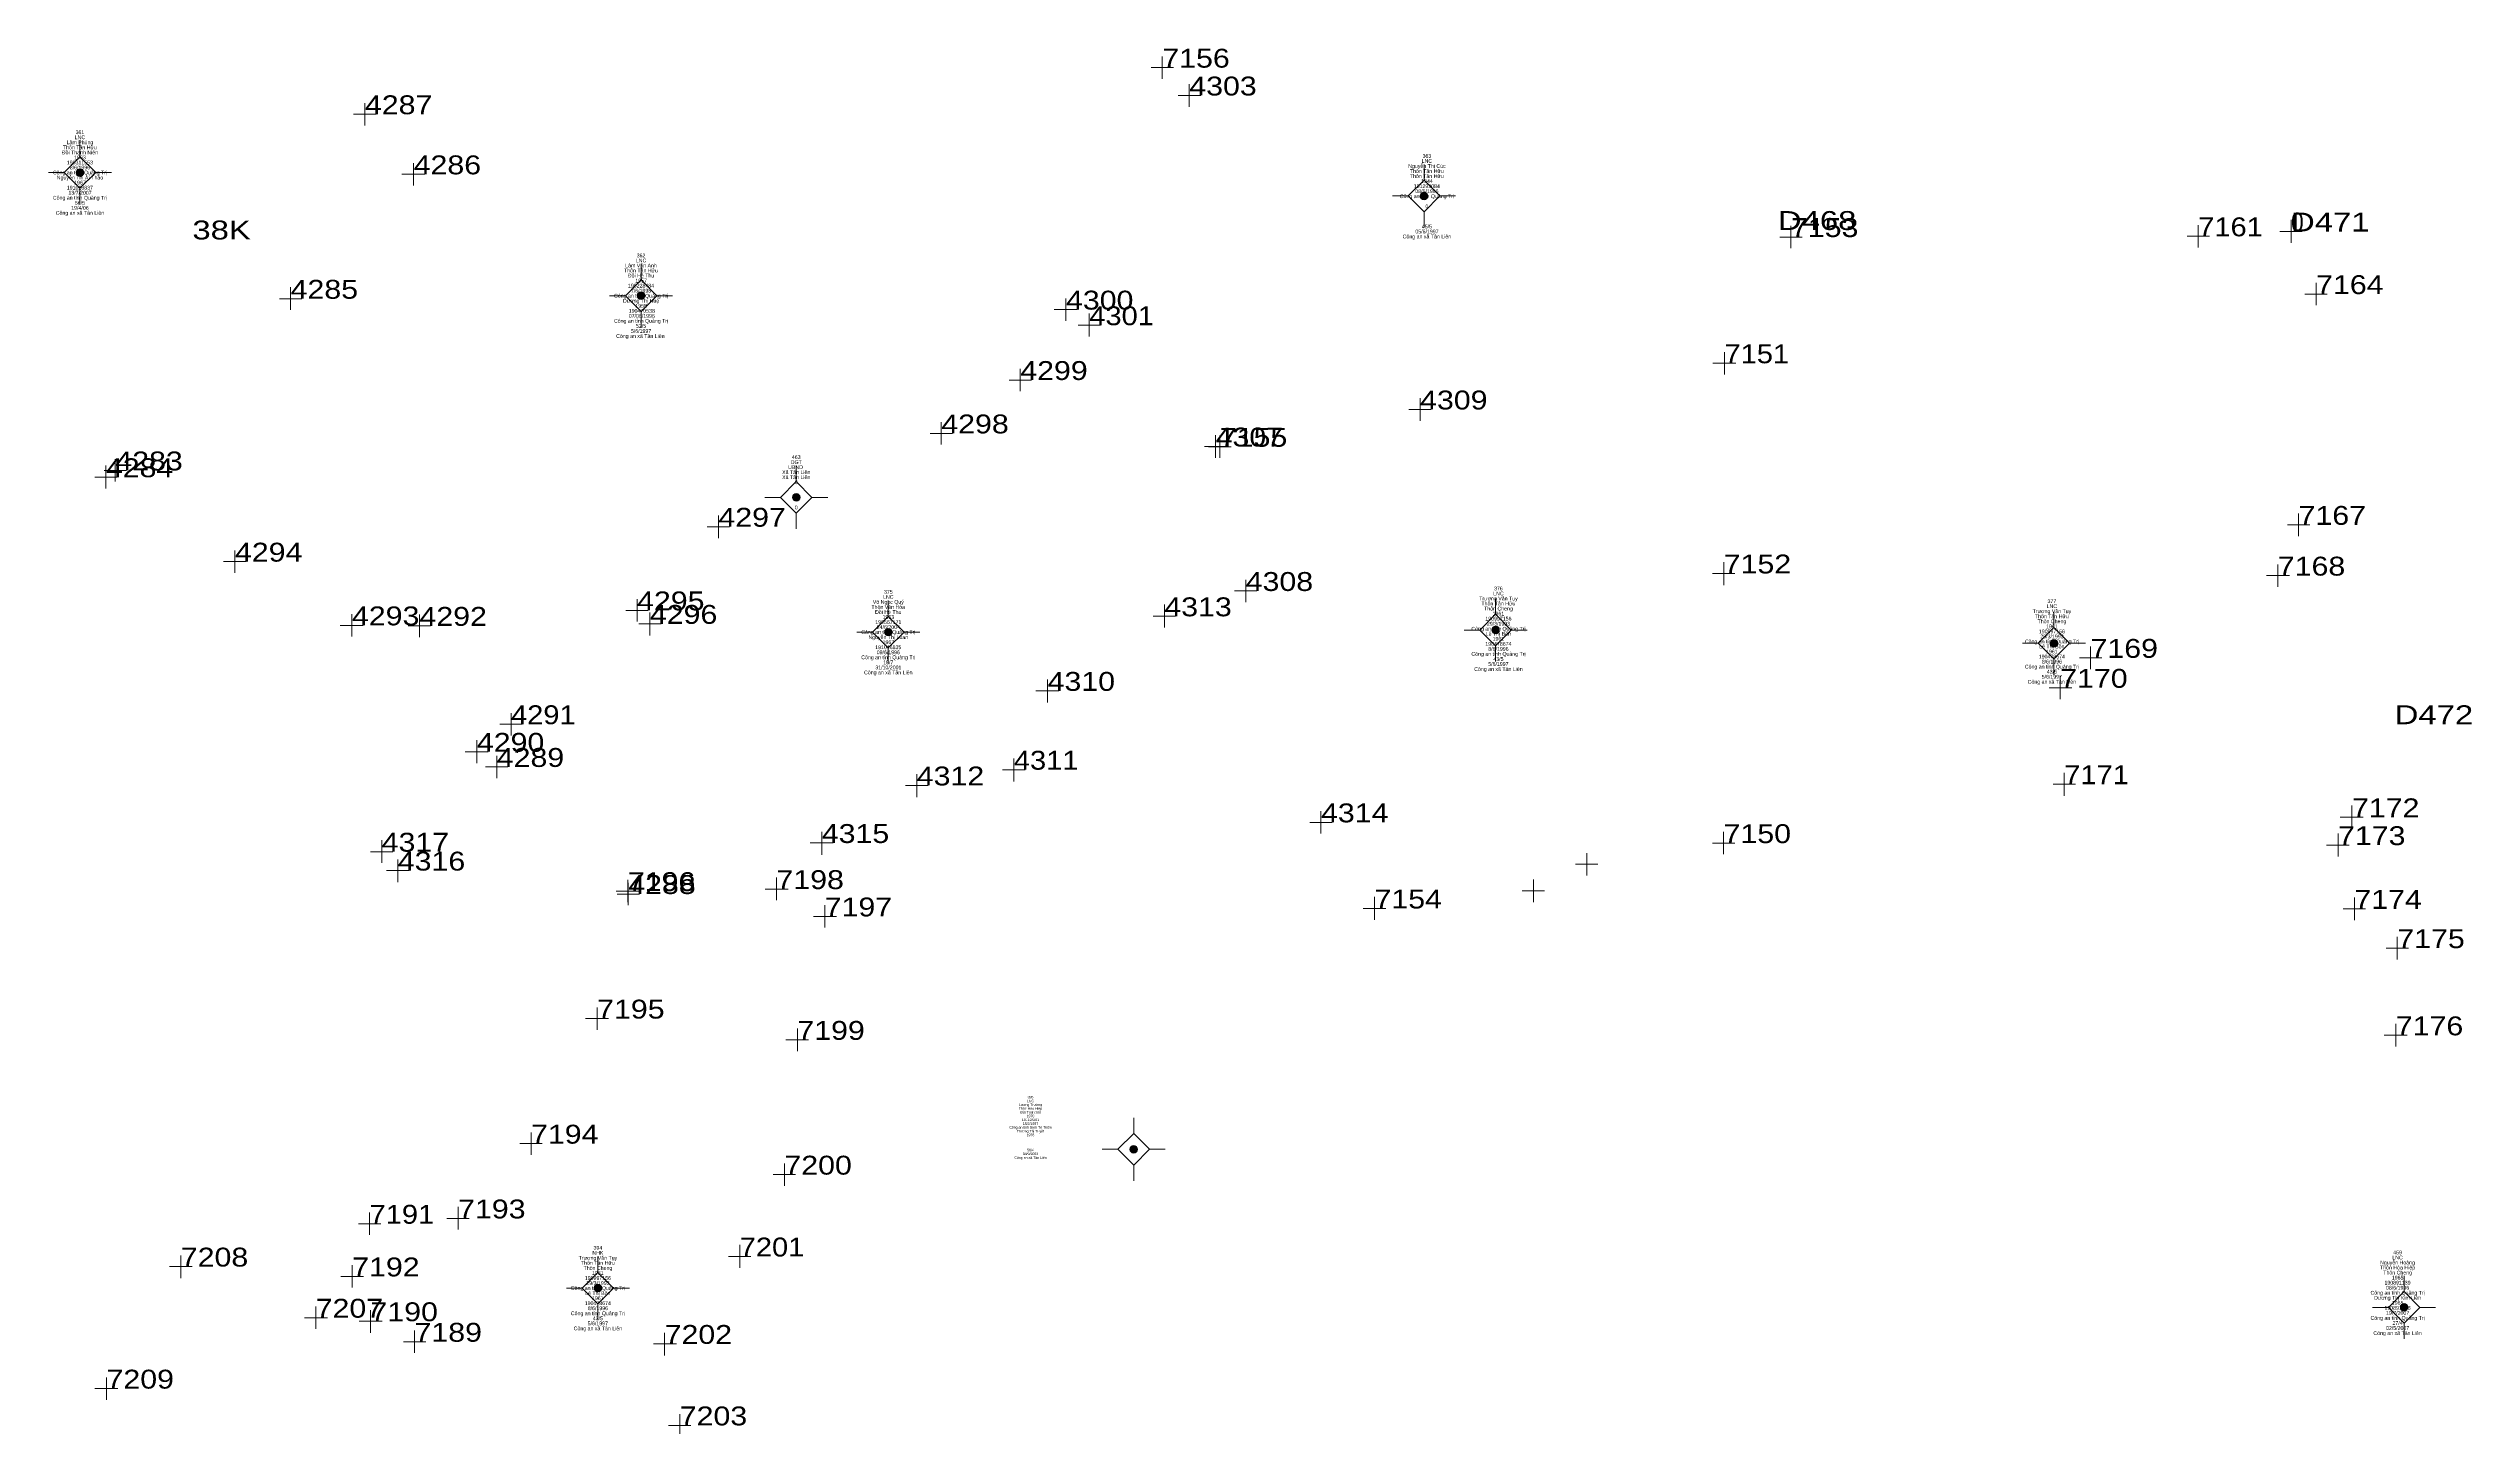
# Model space of a CAD drawing. Header units: metres. Extents: x 548949 to 550221, y 1836732 to 1838051.
# Drawn here: x 549411.8 to 549604.2, y 1837176.4 to 1837285.8 of the extents above; entities that cross this region are included whole.
import ezdxf
from ezdxf.enums import TextEntityAlignment as Align

# ---------------------------------------------------------------- set-up
doc = ezdxf.new("R2010")
doc.units = ezdxf.units.M
doc.header["$LTSCALE"] = 0.12
doc.layers.add('11', color=7, linetype='Continuous', lineweight=13)
doc.layers.add('4', color=7, linetype='Continuous', lineweight=13)
doc.layers.add('15', color=7, linetype='Continuous')
doc.layers.add('5', color=7, linetype='Continuous')

msp = doc.modelspace()

# ---------------------------------------------------------------- hatches: boundary and pattern name
at = {"layer": '11'}
for points in [[(549414.6295, 1837275.92, 1), (549414.0295, 1837275.92, 1)], [(549521.3595, 1837274.06, 1), (549520.7595, 1837274.06, 1)], [(549459.1895, 1837266.14, 1), (549458.5895, 1837266.14, 1)], [(549471.5095, 1837250.13, 1), (549470.9095, 1837250.13, 1)], [(549478.8195, 1837239.43, 1), (549478.2195, 1837239.43, 1)], [(549527.0395, 1837239.6, 1), (549526.4395, 1837239.6, 1)], [(549571.3795, 1837238.55, 1), (549570.7795, 1837238.55, 1)], [(549498.3095, 1837198.37, 1), (549497.7095, 1837198.37, 1)], [(549455.7595, 1837187.35, 1), (549455.1595, 1837187.35, 1)], [(549599.1895, 1837185.82, 1), (549598.5895, 1837185.82, 1)]]:
    msp.add_hatch(color=256, dxfattribs=at).paths.add_polyline_path(points)

# ---------------------------------------------------------------- linework, layer by layer
for p, q in [((549414.33, 1837278.42), (549414.33, 1837277.17)), ((549413.08, 1837275.92), (549411.83, 1837275.92)), ((549416.83, 1837275.92), (549415.58, 1837275.92)), ((549521.06, 1837276.56), (549521.06, 1837275.31)), ((549414.33, 1837274.67), (549414.33, 1837273.42)), ((549519.81, 1837274.06), (549518.56, 1837274.06)), ((549523.56, 1837274.06), (549522.31, 1837274.06)), ((549521.06, 1837272.81), (549521.06, 1837271.56)), ((549458.89, 1837268.64), (549458.89, 1837267.39)), ((549457.64, 1837266.14), (549456.39, 1837266.14)), ((549461.39, 1837266.14), (549460.14, 1837266.14)), ((549458.89, 1837264.89), (549458.89, 1837263.64)), ((549471.21, 1837252.63), (549471.21, 1837251.38)), ((549469.96, 1837250.13), (549468.71, 1837250.13)), ((549471.21, 1837248.88), (549471.21, 1837247.63)), ((549473.71, 1837250.13), (549472.46, 1837250.13)), ((549478.52, 1837241.93), (549478.52, 1837240.68)), ((549526.74, 1837242.1), (549526.74, 1837240.85)), ((549571.08, 1837241.05), (549571.08, 1837239.8)), ((549477.27, 1837239.43), (549476.02, 1837239.43)), ((549481.02, 1837239.43), (549479.77, 1837239.43)), ((549525.49, 1837239.6), (549524.24, 1837239.6)), ((549529.24, 1837239.6), (549527.99, 1837239.6)), ((549478.52, 1837238.18), (549478.52, 1837236.93)), ((549526.74, 1837238.35), (549526.74, 1837237.1)), ((549569.83, 1837238.55), (549568.58, 1837238.55)), ((549571.08, 1837237.3), (549571.08, 1837236.05)), ((549573.58, 1837238.55), (549572.33, 1837238.55)), ((549498.01, 1837200.87), (549498.01, 1837199.62)), ((549496.76, 1837198.37), (549495.51, 1837198.37)), ((549500.51, 1837198.37), (549499.26, 1837198.37)), ((549498.01, 1837197.12), (549498.01, 1837195.87)), ((549455.46, 1837189.85), (549455.46, 1837188.6)), ((549454.21, 1837187.35), (549452.96, 1837187.35)), ((549457.96, 1837187.35), (549456.71, 1837187.35)), ((549598.89, 1837188.32), (549598.89, 1837187.07)), ((549455.46, 1837186.1), (549455.46, 1837184.85)), ((549597.64, 1837185.82), (549596.39, 1837185.82)), ((549601.39, 1837185.82), (549600.14, 1837185.82)), ((549598.89, 1837184.57), (549598.89, 1837183.32))]:
    msp.add_line(p, q, dxfattribs=at)
for points in [[(549414.33, 1837277.17), (549413.08, 1837275.92), (549414.33, 1837274.67), (549415.58, 1837275.92)], [(549521.06, 1837275.31), (549519.81, 1837274.06), (549521.06, 1837272.81), (549522.31, 1837274.06)], [(549458.89, 1837267.39), (549457.64, 1837266.14), (549458.89, 1837264.89), (549460.14, 1837266.14)], [(549471.21, 1837251.38), (549469.96, 1837250.13), (549471.21, 1837248.88), (549472.46, 1837250.13)], [(549526.74, 1837240.85), (549525.49, 1837239.6), (549526.74, 1837238.35), (549527.99, 1837239.6)], [(549478.52, 1837240.68), (549477.27, 1837239.43), (549478.52, 1837238.18), (549479.77, 1837239.43)], [(549571.08, 1837239.8), (549569.83, 1837238.55), (549571.08, 1837237.3), (549572.33, 1837238.55)], [(549498.01, 1837199.62), (549496.76, 1837198.37), (549498.01, 1837197.12), (549499.26, 1837198.37)], [(549455.46, 1837188.6), (549454.21, 1837187.35), (549455.46, 1837186.1), (549456.71, 1837187.35)], [(549598.89, 1837187.07), (549597.64, 1837185.82), (549598.89, 1837184.57), (549600.14, 1837185.82)]]:
    msp.add_lwpolyline(points, close=True, dxfattribs=at)
for centre in [(549414.3295, 1837275.92), (549521.0595, 1837274.06), (549458.8895, 1837266.14), (549471.2095, 1837250.13), (549478.5195, 1837239.43), (549526.7395, 1837239.6), (549571.0795, 1837238.55), (549498.0095, 1837198.37), (549455.4595, 1837187.35), (549598.8895, 1837185.82)]:
    msp.add_circle(centre, 0.3, dxfattribs=at)
at = {"layer": '4'}
for p, q in [((549500.28, 1837283.36), (549500.28, 1837285.14)), ((549501.17, 1837284.25), (549499.39, 1837284.25)), ((549436.96, 1837279.66), (549436.96, 1837281.44)), ((549503.34, 1837282.04), (549501.53, 1837282.04)), ((549502.42, 1837281.15), (549502.42, 1837282.93)), ((549437.85, 1837280.55), (549436.04, 1837280.55)), ((549441.72, 1837275.78), (549439.9, 1837275.78)), ((549440.83, 1837274.89), (549440.83, 1837276.67)), ((549550.2, 1837269.91), (549550.2, 1837271.69)), ((549582.54, 1837269.97), (549582.54, 1837271.75)), ((549589.91, 1837270.35), (549589.91, 1837272.16)), ((549551.09, 1837270.8), (549549.31, 1837270.8)), ((549583.43, 1837270.86), (549581.65, 1837270.86)), ((549590.8, 1837271.24), (549589.02, 1837271.24)), ((549431.95, 1837265.9), (549430.17, 1837265.9)), ((549431.06, 1837265.01), (549431.06, 1837266.82)), ((549492.63, 1837264.15), (549492.63, 1837265.93)), ((549592.79, 1837266.27), (549591.01, 1837266.27)), ((549591.9, 1837265.38), (549591.9, 1837267.16)), ((549493.52, 1837265.04), (549491.7, 1837265.04)), ((549495.37, 1837263.8), (549493.59, 1837263.8)), ((549494.48, 1837262.91), (549494.48, 1837264.72)), ((549489, 1837258.56), (549489, 1837260.34)), ((549545.81, 1837260.78), (549544, 1837260.78)), ((549544.92, 1837259.89), (549544.92, 1837261.67)), ((549489.89, 1837259.45), (549488.11, 1837259.45)), ((549482.73, 1837254.32), (549482.73, 1837256.1)), ((549521.64, 1837257.11), (549519.86, 1837257.11)), ((549520.75, 1837256.22), (549520.75, 1837258)), ((549483.62, 1837255.21), (549481.84, 1837255.21)), ((549505.4, 1837254.17), (549503.62, 1837254.17)), ((549504.51, 1837253.28), (549504.51, 1837255.06)), ((549504.85, 1837253.26), (549504.85, 1837255.04)), ((549418.03, 1837252.27), (549416.25, 1837252.27)), ((549416.39, 1837250.84), (549416.39, 1837252.66)), ((549417.14, 1837251.38), (549417.14, 1837253.16)), ((549505.74, 1837254.15), (549503.96, 1837254.15)), ((549417.28, 1837251.73), (549415.5, 1837251.73)), ((549465.03, 1837246.88), (549465.03, 1837248.69)), ((549590.51, 1837247.06), (549590.51, 1837248.84)), ((549465.92, 1837247.8), (549464.14, 1837247.8)), ((549591.4, 1837247.95), (549589.62, 1837247.95)), ((549427.53, 1837245.03), (549425.72, 1837245.03)), ((549426.64, 1837244.14), (549426.64, 1837245.92)), ((549544.86, 1837243.16), (549544.86, 1837244.98)), ((549588.86, 1837243.03), (549588.86, 1837244.81)), ((549507.79, 1837242.7), (549506.01, 1837242.7)), ((549506.9, 1837241.81), (549506.9, 1837243.59)), ((549545.75, 1837244.09), (549543.97, 1837244.09)), ((549589.78, 1837243.92), (549587.97, 1837243.92)), ((549435.93, 1837239.08), (549435.93, 1837240.86)), ((549441.29, 1837239.04), (549441.29, 1837240.82)), ((549459.46, 1837241.16), (549457.68, 1837241.16)), ((549458.57, 1837240.27), (549458.57, 1837242.05)), ((549459.59, 1837239.16), (549459.59, 1837240.98)), ((549500.44, 1837239.8), (549500.44, 1837241.62)), ((549436.82, 1837239.97), (549435, 1837239.97)), ((549442.18, 1837239.93), (549440.4, 1837239.93)), ((549460.48, 1837240.09), (549458.7, 1837240.09)), ((549501.33, 1837240.69), (549499.55, 1837240.69)), ((549574.88, 1837237.39), (549573.1, 1837237.39)), ((549573.99, 1837236.5), (549573.99, 1837238.28)), ((549491.17, 1837233.84), (549491.17, 1837235.66)), ((549572.5, 1837235.01), (549570.69, 1837235.01)), ((549571.58, 1837234.12), (549571.58, 1837235.94)), ((549448.56, 1837231.23), (549448.56, 1837233.01)), ((549492.06, 1837234.77), (549490.24, 1837234.77)), ((549449.45, 1837232.12), (549447.67, 1837232.12)), ((549446.74, 1837229.93), (549444.92, 1837229.93)), ((549445.85, 1837229.04), (549445.85, 1837230.86)), ((549447.43, 1837227.84), (549447.43, 1837229.62)), ((549488.49, 1837227.58), (549488.49, 1837229.4)), ((549448.32, 1837228.73), (549446.54, 1837228.73)), ((549481.68, 1837227.26), (549479.89, 1837227.26)), ((549480.78, 1837226.34), (549480.78, 1837228.15)), ((549489.39, 1837228.51), (549487.6, 1837228.51)), ((549572.79, 1837227.36), (549571.01, 1837227.36)), ((549571.9, 1837226.44), (549571.9, 1837228.25)), ((549594.75, 1837223.84), (549594.75, 1837225.66)), ((549473.24, 1837221.76), (549473.24, 1837223.58)), ((549513.77, 1837224.33), (549511.99, 1837224.33)), ((549512.88, 1837223.44), (549512.88, 1837225.22)), ((549544.85, 1837221.79), (549544.85, 1837223.57)), ((549593.64, 1837221.63), (549593.64, 1837223.44)), ((549595.64, 1837224.73), (549593.82, 1837224.73)), ((549439.18, 1837222), (549437.4, 1837222)), ((549438.29, 1837221.11), (549438.29, 1837222.92)), ((549474.13, 1837222.69), (549472.31, 1837222.69)), ((549533.98, 1837220.11), (549533.98, 1837221.89)), ((549545.74, 1837222.68), (549543.96, 1837222.68)), ((549594.53, 1837222.52), (549592.72, 1837222.52)), ((549440.46, 1837220.5), (549438.68, 1837220.5)), ((549439.57, 1837219.58), (549439.57, 1837221.39)), ((549457.84, 1837217.98), (549457.84, 1837219.77)), ((549469.64, 1837218.14), (549469.64, 1837219.96)), ((549529.75, 1837218), (549529.75, 1837219.78)), ((549534.87, 1837221), (549533.09, 1837221)), ((549458.73, 1837218.87), (549456.92, 1837218.87)), ((549458.76, 1837218.64), (549456.98, 1837218.64)), ((549457.87, 1837217.75), (549457.87, 1837219.53)), ((549470.56, 1837219.03), (549468.75, 1837219.03)), ((549473.47, 1837215.97), (549473.47, 1837217.75)), ((549517.13, 1837216.6), (549517.13, 1837218.42)), ((549530.64, 1837218.89), (549528.86, 1837218.89)), ((549594.94, 1837216.57), (549594.94, 1837218.35)), ((549474.4, 1837216.86), (549472.58, 1837216.86)), ((549518.02, 1837217.49), (549516.24, 1837217.49)), ((549595.83, 1837217.46), (549594.05, 1837217.46)), ((549599.24, 1837214.34), (549597.46, 1837214.34)), ((549598.35, 1837213.45), (549598.35, 1837215.23)), ((549456.29, 1837208.75), (549454.48, 1837208.75)), ((549455.4, 1837207.86), (549455.4, 1837209.64)), ((549598.23, 1837206.53), (549598.23, 1837208.34)), ((549472.19, 1837207.06), (549470.38, 1837207.06)), ((549471.3, 1837206.17), (549471.3, 1837207.95)), ((549599.12, 1837207.42), (549597.3, 1837207.42)), ((549451.04, 1837198.82), (549449.26, 1837198.82)), ((549450.15, 1837197.93), (549450.15, 1837199.71)), ((549470.27, 1837195.47), (549470.27, 1837197.25)), ((549471.16, 1837196.36), (549469.38, 1837196.36)), ((549437.33, 1837191.57), (549437.33, 1837193.36)), ((549445.25, 1837192.88), (549443.47, 1837192.88)), ((549444.36, 1837191.99), (549444.36, 1837193.8)), ((549438.22, 1837192.46), (549436.44, 1837192.46)), ((549466.72, 1837188.97), (549466.72, 1837190.78)), ((549423.23, 1837189.06), (549421.45, 1837189.06)), ((549422.34, 1837188.14), (549422.34, 1837189.95)), ((549435.95, 1837187.39), (549435.95, 1837189.17)), ((549467.61, 1837189.86), (549465.82, 1837189.86)), ((549436.84, 1837188.28), (549435.06, 1837188.28)), ((549433.98, 1837185), (549432.16, 1837185)), ((549433.05, 1837184.11), (549433.05, 1837185.89)), ((549437.4, 1837183.8), (549437.4, 1837185.61)), ((549438.32, 1837184.72), (549436.51, 1837184.72)), ((549441.79, 1837183.09), (549440.01, 1837183.09)), ((549440.9, 1837182.2), (549440.9, 1837183.98)), ((549460.76, 1837182), (549460.76, 1837183.81)), ((549461.69, 1837182.92), (549459.87, 1837182.92)), ((549417.33, 1837179.37), (549415.52, 1837179.37)), ((549416.44, 1837178.48), (549416.44, 1837180.26)), ((549461.96, 1837175.56), (549461.96, 1837177.34)), ((549462.85, 1837176.45), (549461.07, 1837176.45))]:
    msp.add_line(p, q, dxfattribs=at)

# ---------------------------------------------------------------- texts
at = {"layer": '15'}
for s, height, width, p in [('361', 0.3, 0.85, (549414.33, 1837278.97)), ('1963', 0.3, 0.95, (549414.335, 1837276.97)), ('LNC', 0.3, 0.95, (549414.33, 1837278.57)), ('363', 0.3, 0.95, (549521.29, 1837277.09)), ('8/6/1996', 0.3, 0.95, (549414.33, 1837276.17)), ('1944', 0.3, 0.95, (549521.295, 1837275.09)), ('LNC', 0.3, 0.95, (549521.29, 1837276.69)), ('1967', 0.3, 0.95, (549414.335, 1837274.97)), ('56/5', 0.3, 0.95, (549414.33, 1837273.37)), ('08/6/1996', 0.3, 0.95, (549521.29, 1837274.29)), ('19/4/06', 0.3, 0.95, (549414.33, 1837272.97)), ('45/5', 0.3, 0.95, (549521.29, 1837271.49)), ('0', 0.3, 0.9, (549521.29, 1837273.09)), ('LNC', 0.3, 0.95, (549458.89, 1837268.79)), ('362', 0.3, 0.95, (549458.885, 1837269.19)), ('1957', 0.3, 0.95, (549458.895, 1837267.19)), (' 07/06/1996', 0.3, 0.95, (549458.89, 1837264.39)), ('1958', 0.3, 0.95, (549458.895, 1837265.19)), ('52/5', 0.3, 0.95, (549458.89, 1837263.59)), ('UBND ', 0.3, 0.95, (549471.21, 1837252.38)), ('463', 0.3, 0.95, (549471.21, 1837253.18)), ('0', 0.3, 0.9, (549471.21, 1837251.18)), ('0', 0.3, 0.9, (549471.21, 1837249.18)), ('375', 0.3, 0.95, (549478.52, 1837242.48)), ('LNC', 0.3, 0.95, (549526.97, 1837242.35)), ('376', 0.3, 0.95, (549526.965, 1837242.75)), ('1963', 0.3, 0.95, (549478.525, 1837240.48)), ('LNC', 0.3, 0.95, (549478.52, 1837242.08)), ('1961', 0.3, 0.9, (549526.965, 1837240.75)), ('LNC', 0.3, 0.95, (549570.92, 1837241.34)), ('377', 0.3, 0.95, (549570.92, 1837241.74)), ('190567171', 0.3, 0.95, (549478.525, 1837240.08)), ('1967', 0.3, 0.95, (549478.525, 1837238.48)), ('190997156', 0.3, 0.95, (549526.97, 1837240.35)), ('1961', 0.3, 0.9, (549526.965, 1837238.75)), ('190997156', 0.3, 0.95, (549570.92, 1837239.34)), ('1961', 0.3, 0.9, (549570.915, 1837239.74)), ('09/6/1996', 0.3, 0.95, (549478.52, 1837237.68)), ('15/7', 0.3, 0.95, (549478.52, 1837236.88)), ('8/6/1996', 0.3, 0.95, (549526.97, 1837237.95)), ('43/5', 0.3, 0.95, (549526.97, 1837237.15)), ('8/6/1996', 0.3, 0.95, (549570.92, 1837236.94)), ('1961', 0.3, 0.9, (549570.915, 1837237.74)), ('31/10/2001', 0.3, 0.95, (549478.525, 1837236.48)), ('43/5', 0.3, 0.95, (549570.92, 1837236.14)), ('LNC', 0.2, 0.95, (549489.81, 1837202.11)), ('395', 0.2, 0.95, (549489.81, 1837202.41)), ('191123201', 0.2, 0.95, (549489.81, 1837200.61)), ('18/2/1987', 0.2, 0.95, (549489.81, 1837200.31)), ('1970', 0.2, 0.95, (549489.81, 1837200.91)), ('1976', 0.2, 0.95, (549489.81, 1837199.41)), ('56/4', 0.2, 0.95, (549489.815, 1837198.21)), ('04/9/2003', 0.2, 0.95, (549489.81, 1837197.91)), ('394', 0.3, 0.95, (549455.46, 1837190.4)), ('LNC', 0.3, 0.95, (549598.37, 1837189.63)), ('459', 0.3, 0.95, (549598.37, 1837190.03)), ('190997156', 0.3, 0.95, (549455.46, 1837188)), ('1961', 0.3, 0.9, (549455.455, 1837188.4)), ('08/6/1996', 0.3, 0.95, (549598.37, 1837187.23)), ('1965', 0.3, 0.95, (549598.375, 1837188.03)), ('8/6/1996', 0.3, 0.95, (549455.46, 1837185.6)), ('1961', 0.3, 0.9, (549455.455, 1837186.4)), ('43/5', 0.3, 0.95, (549455.46, 1837184.8)), ('1965', 0.3, 0.95, (549598.375, 1837186.03)), ('27/4', 0.3, 0.95, (549598.37, 1837184.43))]:
    msp.add_text(s, height=height, dxfattribs=dict(at, width=width)).set_placement(p, align=Align.CENTER)
for s, height, p in [('Đồi Thanh Niên', 0.3, (549414.33, 1837277.37)), ('Thôn Tân Hữu', 0.3, (549414.325, 1837277.77)), ('Lâm Phùng', 0.3, (549414.33, 1837278.17)), ('Công an tỉnh Quảng Trị', 0.3, (549414.335, 1837275.77)), ('Nguyễn Thị Aí Thảo', 0.3, (549414.335, 1837275.37)), ('190311553', 0.3, (549414.325, 1837276.57)), ('Nguyễn Thị Cúc', 0.3, (549521.295, 1837276.29)), ('Thôn Tân Hữu', 0.3, (549521.285, 1837275.89)), ('Thôn Tân Hữu', 0.3, (549521.285, 1837275.49)), ('Công an tỉnh Quảng Trị', 0.3, (549414.335, 1837273.77)), ('191016837', 0.3, (549414.325, 1837274.57)), ('13/7/2007', 0.3, (549414.335, 1837274.17)), ('Công an tỉnh Quảng Trị', 0.3, (549521.295, 1837273.89)), ('191292084', 0.3, (549521.285, 1837274.69)), ('Công an xã Tân Liên', 0.3, (549414.33, 1837272.57)), ('Công an xã Tân Liên', 0.3, (549521.29, 1837270.69)), ('05/6/1997', 0.3, (549521.295, 1837271.09)), ('Thôn Tân Hữu', 0.3, (549458.885, 1837267.99)), ('Lâm Văn Anh', 0.3, (549458.885, 1837268.39)), ('Đồi Hè Thu', 0.3, (549458.885, 1837267.59)), ('Công an tỉnh Quảng Trị', 0.3, (549458.895, 1837265.99)), ('Dương Thị Huệ', 0.3, (549458.89, 1837265.59)), ('190228484', 0.3, (549458.885, 1837266.79)), ('7/6/1998', 0.3, (549458.885, 1837266.39)), (' Công an tỉnh Quảng Trị ', 0.3, (549458.89, 1837263.99)), (' 190470538', 0.3, (549458.89, 1837264.79)), ('Công an xã Tân Liên ', 0.3, (549458.89, 1837262.79)), ('5/6/1997', 0.3, (549458.885, 1837263.19)), (' Xã Tân Liên ', 0.3, (549471.21, 1837251.98)), ('DGT', 0.3, (549471.215, 1837252.78)), (' Xã Tân Liên ', 0.3, (549471.21, 1837251.58)), ('Thôn Vân Hòa', 0.3, (549478.515, 1837241.28)), ('Võ Ngọc Quý', 0.3, (549478.525, 1837241.68)), ('Đồi Hè Thu', 0.3, (549478.515, 1837240.88)), ('Trương Văn Tụy', 0.3, (549526.975, 1837241.95)), ('Thôn Tân Hữu', 0.3, (549526.965, 1837241.55)), ('Thôn Cheng', 0.3, (549526.975, 1837241.15)), ('Trương Văn Tụy', 0.3, (549570.925, 1837240.94)), ('Thôn Tân Hữu', 0.3, (549570.915, 1837240.54)), ('Công an tỉnh Quảng Trị', 0.3, (549478.525, 1837239.28)), ('Nguyễn Thị Loan', 0.3, (549478.52, 1837238.88)), ('24/6/2004', 0.3, (549478.525, 1837239.68)), ('Công an tỉnh Quảng Trị', 0.3, (549526.975, 1837239.55)), ('Lê Thị Bốn', 0.3, (549526.965, 1837239.15)), ('29/3/1993', 0.3, (549526.975, 1837239.95)), ('Công an tỉnh Quảng Trị', 0.3, (549570.925, 1837238.54)), ('Thôn Cheng', 0.3, (549570.925, 1837240.14)), ('29/3/1993', 0.3, (549570.925, 1837238.94)), ('Công an tỉnh Quảng Trị', 0.3, (549478.525, 1837237.28)), ('191016835', 0.3, (549478.515, 1837238.08)), ('Công an tỉnh Quảng Trị', 0.3, (549526.975, 1837237.55)), ('190478674', 0.3, (549526.965, 1837238.35)), ('5/6/1997', 0.3, (549526.965, 1837236.75)), ('Công an tỉnh Quảng Trị', 0.3, (549570.925, 1837236.54)), ('190478674', 0.3, (549570.915, 1837237.34)), ('Lê Thị Bốn', 0.3, (549570.915, 1837238.14)), ('Công an xã Tân Liên', 0.3, (549478.52, 1837236.08)), ('Công an xã Tân Liên', 0.3, (549526.97, 1837236.35)), ('Công an xã Tân Liên', 0.3, (549570.92, 1837235.34)), ('5/6/1997', 0.3, (549570.915, 1837235.74)), ('Thôn Hòa Hiệp', 0.2, (549489.81, 1837201.51)), ('Lương Trường', 0.2, (549489.815, 1837201.81)), ('Đồi Trinh Sát', 0.2, (549489.815, 1837201.21)), ('Công an tỉnh Bình Trị Thiên', 0.2, (549489.815, 1837200.01)), ('Trương Thị Tuyết', 0.2, (549489.805, 1837199.71)), ('Công an xã Tân Liên', 0.2, (549489.815, 1837197.61)), ('Trương Văn Tụy', 0.3, (549455.465, 1837189.6)), ('Thôn Tân Hữu', 0.3, (549455.455, 1837189.2)), ('Thôn Cheng', 0.3, (549455.465, 1837188.8)), ('NHK', 0.3, (549455.46, 1837190)), ('Thôn Hòa Hiệp', 0.3, (549598.37, 1837188.83)), ('Nguyễn Hoàng', 0.3, (549598.365, 1837189.23)), ('Công an tỉnh Quảng Trị', 0.3, (549455.465, 1837187.2)), ('Lê Thị Bốn', 0.3, (549455.455, 1837186.8)), ('29/3/1993', 0.3, (549455.465, 1837187.6)), ('Công an tỉnh Quảng Trị', 0.3, (549598.375, 1837186.83)), ('Thôn Cheng', 0.3, (549598.375, 1837188.43)), ('190891139', 0.3, (549598.365, 1837187.63)), ('Công an tỉnh Quảng Trị', 0.3, (549455.465, 1837185.2)), ('190478674', 0.3, (549455.455, 1837186)), ('Công an tỉnh Quảng Trị', 0.3, (549598.375, 1837184.83)), ('Dương Thị Kim Liên', 0.3, (549598.37, 1837186.43)), ('190891128', 0.3, (549598.365, 1837185.63)), ('19/7/2007', 0.3, (549598.375, 1837185.23)), ('Công an xã Tân Liên', 0.3, (549455.46, 1837184)), ('5/6/1997', 0.3, (549455.455, 1837184.4)), ('Công an xã Tân Liên', 0.3, (549598.37, 1837183.63)), ('02/5/2007', 0.3, (549598.375, 1837184.03))]:
    msp.add_text(s, height=height, dxfattribs=at).set_placement(p, align=Align.CENTER)
at = {"layer": '5'}
for s, width, p in [('7156', 1.2, (549500.28, 1837284.25)), ('4303', 1.2, (549502.42, 1837282.04)), ('4287', 1.2, (549436.96, 1837280.55)), ('4286', 1.2, (549440.83, 1837275.78)), ('38K ', 1.3, (549423.26, 1837270.61)), ('D468 ', 1.3, (549549.16, 1837271.36)), ('7153', 1.2, (549550.2, 1837270.8)), ('7161', 1.15, (549582.54, 1837270.86)), ('0', 0.9, (549589.91, 1837271.24)), ('D471 ', 1.3, (549589.91, 1837271.24)), ('7164', 1.2, (549591.9, 1837266.27)), ('4285', 1.2, (549431.06, 1837265.9)), ('4300', 1.2, (549492.63, 1837265.04)), ('4301', 1.15, (549494.48, 1837263.8)), ('7151', 1.15, (549544.92, 1837260.78)), ('4299', 1.2, (549489, 1837259.45)), ('4309', 1.2, (549520.75, 1837257.11)), ('4298', 1.2, (549482.73, 1837255.21)), ('4307', 1.2, (549504.51, 1837254.17)), ('7155', 1.2, (549504.85, 1837254.15)), ('4284', 1.2, (549416.39, 1837251.73)), ('4283', 1.2, (549417.14, 1837252.27)), ('4297', 1.2, (549465.03, 1837247.8)), ('7167', 1.2, (549590.51, 1837247.95)), ('4294', 1.2, (549426.64, 1837245.03)), ('7152', 1.2, (549544.86, 1837244.09)), ('7168', 1.2, (549588.86, 1837243.92)), ('4295', 1.2, (549458.57, 1837241.16)), ('4308', 1.2, (549506.9, 1837242.7)), ('4293', 1.2, (549435.93, 1837239.97)), ('4292', 1.2, (549441.29, 1837239.93)), ('4296', 1.2, (549459.59, 1837240.09)), ('4313', 1.2, (549500.44, 1837240.69)), ('7169', 1.2, (549573.99, 1837237.39)), ('4310', 1.2, (549491.17, 1837234.77)), ('7170', 1.2, (549571.58, 1837235.01)), ('4291', 1.15, (549448.56, 1837232.12)), ('D472 ', 1.3, (549598.14, 1837232.12)), ('4290', 1.2, (549445.85, 1837229.93)), ('4289', 1.2, (549447.43, 1837228.73)), ('4311', 1.15, (549488.49, 1837228.51)), ('4312', 1.2, (549480.78, 1837227.26)), ('7171', 1.15, (549571.9, 1837227.36)), ('4314', 1.2, (549512.88, 1837224.33)), ('7172', 1.2, (549594.75, 1837224.73)), ('4317', 1.2, (549438.29, 1837222)), ('4315', 1.2, (549473.24, 1837222.69)), ('7150', 1.2, (549544.85, 1837222.68)), ('7173', 1.2, (549593.64, 1837222.52)), ('4316', 1.2, (549439.57, 1837220.5)), ('4288', 1.2, (549457.87, 1837218.64)), ('7196', 1.2, (549457.84, 1837218.87)), ('7198', 1.2, (549469.64, 1837219.03)), ('7197', 1.2, (549473.47, 1837216.86)), ('7154', 1.2, (549517.13, 1837217.49)), ('7174', 1.2, (549594.94, 1837217.46)), ('7175', 1.2, (549598.35, 1837214.34)), ('7195', 1.2, (549455.4, 1837208.75)), ('7199', 1.2, (549471.3, 1837207.06)), ('7176', 1.2, (549598.23, 1837207.42)), ('7194', 1.2, (549450.15, 1837198.82)), ('7200', 1.2, (549470.27, 1837196.36)), ('7191', 1.15, (549437.33, 1837192.46)), ('7193', 1.2, (549444.36, 1837192.88)), ('7201', 1.15, (549466.72, 1837189.86)), ('7208', 1.2, (549422.34, 1837189.06)), ('7192', 1.2, (549435.95, 1837188.28)), ('7207', 1.2, (549433.05, 1837185)), ('7190', 1.2, (549437.4, 1837184.72)), ('7189', 1.2, (549440.9, 1837183.09)), ('7202', 1.2, (549460.76, 1837182.92)), ('7209', 1.2, (549416.44, 1837179.37)), ('7203', 1.2, (549461.96, 1837176.45))]:
    msp.add_text(s, height=1.5, dxfattribs=dict(at, width=width)).set_placement(p)

doc.saveas('drawing.dxf')
